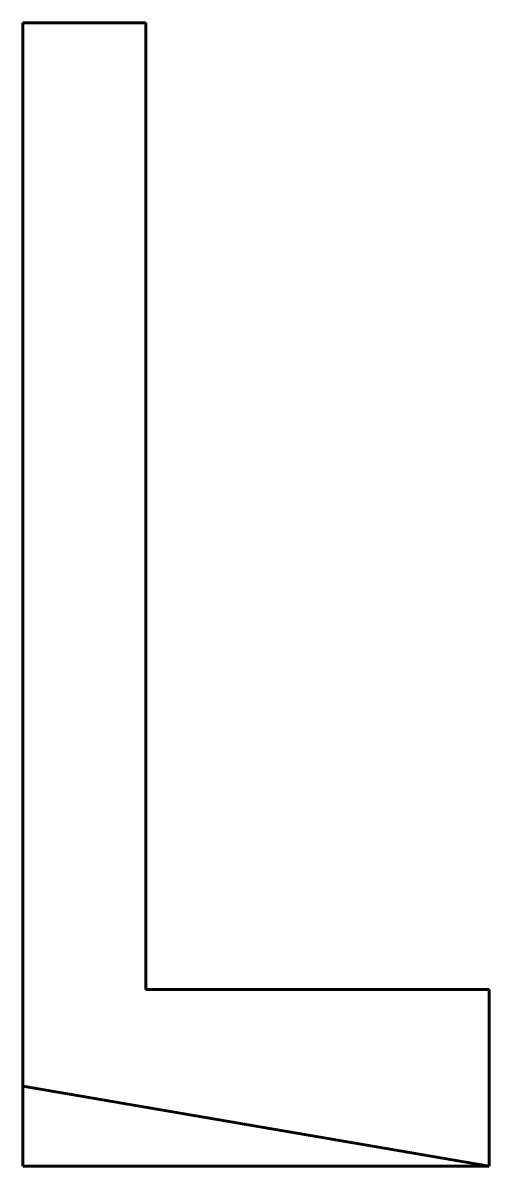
# Model space of a CAD drawing. Header units: millimetres. Extents: x 0 to 19, y 399.1 to 445.7.
import ezdxf

# ---------------------------------------------------------------- set-up
doc = ezdxf.new("R2010")
doc.units = ezdxf.units.MM
doc.linetypes.add('K5LT_BASIC', pattern=[0])

msp = doc.modelspace()

# ---------------------------------------------------------------- linework, layer by layer
at = {"color": 150, "linetype": 'K5LT_BASIC', "lineweight": 60, "true_color": 0x0080ff}
for p, q in [((0, 445.68), (5, 445.68)), ((0, 445.68), (0, 402.396)), ((5, 440.68), (5, 445.68)), ((5, 406.332), (18.981, 406.332)), ((18.981, 406.332), (18.981, 399.144)), ((18.984, 399.143), (0, 402.396)), ((0, 402.396), (0, 399.143)), ((18.984, 399.143), (0, 399.143))]:
    msp.add_line(p, q, dxfattribs=at)
msp.add_lwpolyline([(5, 440.68), (5, 440.68), (5, 406.332)], dxfattribs=at)

doc.saveas('drawing.dxf')
